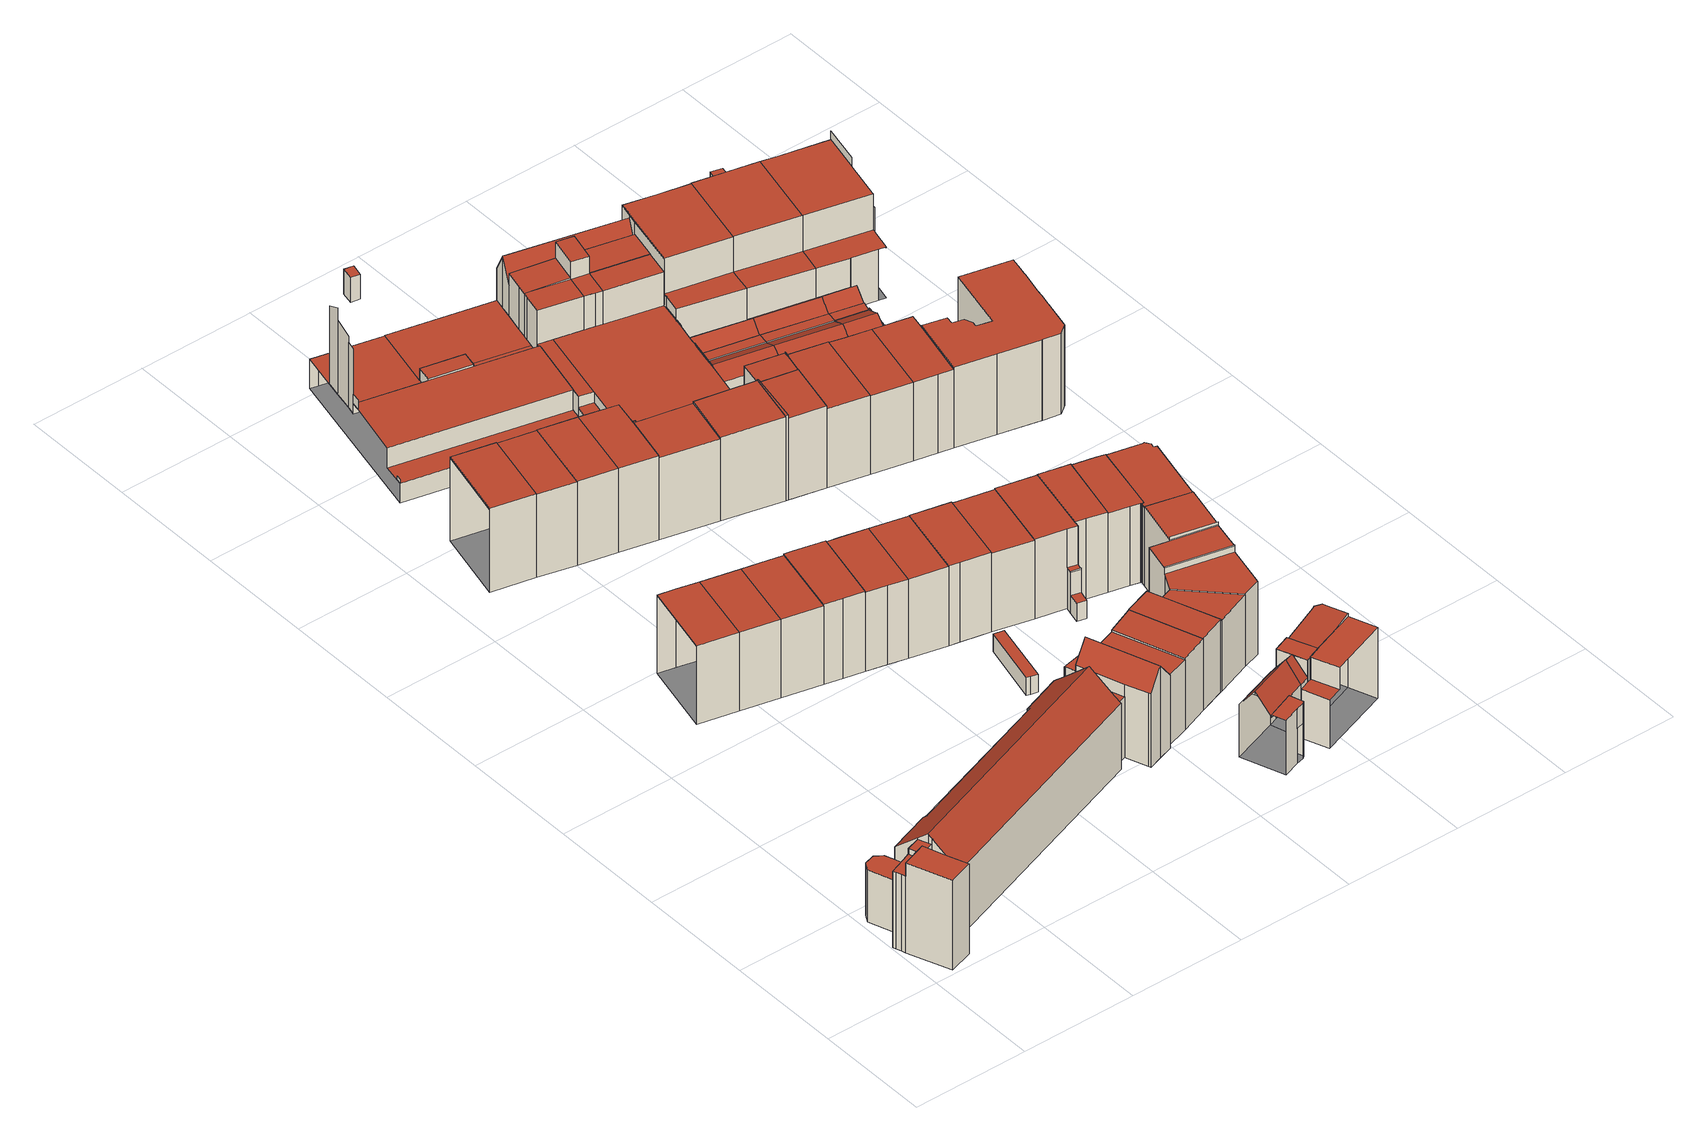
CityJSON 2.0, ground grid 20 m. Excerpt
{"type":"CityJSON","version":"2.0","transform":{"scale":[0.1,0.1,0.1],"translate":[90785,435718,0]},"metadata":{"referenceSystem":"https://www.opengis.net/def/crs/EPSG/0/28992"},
"CityObjects":{
"building1":{"type":"Building","attributes":{"TerrainHeight":-0.49,"bron_tex":"UltraCAM-X 10cm juni 2008","voll_tex":"complete","bron_geo":"Lidar 15-30 punten - nov. 2008","status":"1","isWatertight":"0"},"geometry":[{"type":"MultiSurface","lod":"2","boundaries":[[[0,1,2,3,4,5,6]],[[7,8,9,10]],[[11,12,13,14]],[[15,16,17,18,19,20,21]],[[22,23,24,25,26]],[[27,28,29,30,31,32,33,34,35,36]],[[29,37,38,39,40,30]],[[41,42,43,44,45,46]],[[47,48,49,50,51,52,53,54,55,56,57,58,59,60,61,62,63,64,65,66,67,68,69,70,71,72]],[[22,26,62,61]],[[26,25,63,62]],[[24,23,65,64]],[[0,6,52,51]],[[6,5,53,52]],[[5,4,54,53]],[[4,3,55,54]],[[1,0,51,50]],[[27,36,56,55]],[[36,35,57,56]],[[35,34,58,57]],[[34,33,59,58]],[[33,32,60,59]],[[32,31,61,60]],[[31,30,73,22]],[[29,28,14,74]],[[28,27,3,2]],[[30,40,23,73]],[[40,39,66,65]],[[39,38,67,66]],[[38,37,68,67]],[[75,29,74,13]],[[76,75,10]],[[41,46,19,18]],[[46,45,8,7]],[[45,44,70,69]],[[44,43,71,70]],[[43,42,72,71]],[[42,41,77,72]],[[76,9,37]],[[9,8,69,68]],[[11,14,2,78]],[[13,12,7,10]],[[12,11,20,19]],[[15,21,50,49]],[[21,20,78,1]],[[18,17,47,77]],[[17,16,48,47]],[[16,15,49,48]]],"semantics":{"surfaces":[{"type":"RoofSurface"},{"type":"GroundSurface"},{"type":"WallSurface"}],"values":[0,0,0,0,0,0,0,0,1,2,2,2,2,2,2,2,2,2,2,2,2,2,2,2,2,2,2,2,2,2,2,2,2,2,2,2,2,2,2,2,2,2,2,2,2,2,2,2]}}]},
"building2":{"type":"Building","attributes":{"TerrainHeight":0.82,"bron_tex":"UltraCAM-X 10cm juni 2008","voll_tex":"complete","bron_geo":"Lidar 15-30 punten - nov. 2008","status":"1","isWatertight":"0"},"geometry":[{"type":"MultiSurface","lod":"2","boundaries":[[[79,80,81,82,83]],[[84,85,86,87]],[[79,83,88,89]],[[83,82,90,84]],[[82,81,85,90]],[[80,79,87,86]]],"semantics":{"surfaces":[{"type":"RoofSurface"},{"type":"GroundSurface"},{"type":"WallSurface"}],"values":[0,1,2,2,2,2]}}]},
"building3":{"type":"Building","attributes":{"TerrainHeight":0.89,"bron_tex":"UltraCAM-X 10cm juni 2008","voll_tex":"complete","bron_geo":"Lidar 15-30 punten - nov. 2008","status":"1","isWatertight":"0"},"geometry":[{"type":"MultiSurface","lod":"2","boundaries":[[[91,92,81,80]],[[85,93,94,86]],[[81,92,93,85]],[[91,80,86,94]]],"semantics":{"surfaces":[{"type":"RoofSurface"},{"type":"GroundSurface"},{"type":"WallSurface"}],"values":[0,1,2,2]}}]},
"building4":{"type":"Building","attributes":{"TerrainHeight":0.78,"bron_tex":"UltraCAM-X 10cm juni 2008","voll_tex":"complete","bron_geo":"Lidar 15-30 punten - nov. 2008","status":"1","isWatertight":"0"},"geometry":[{"type":"MultiSurface","lod":"2","boundaries":[[[95,96,97,98]],[[99,100,101,102]],[[96,95,103,104]],[[95,98,100,99]],[[98,97,105,106]],[[97,96,102,101]]],"semantics":{"surfaces":[{"type":"RoofSurface"},{"type":"GroundSurface"},{"type":"WallSurface"}],"values":[0,1,2,2,2,2]}}]},
"building5":{"type":"Building","attributes":{"TerrainHeight":0.83,"bron_tex":"UltraCAM-X 10cm juni 2008","voll_tex":"complete","bron_geo":"Lidar 15-30 punten - nov. 2008","status":"1","isWatertight":"0"},"geometry":[{"type":"MultiSurface","lod":"2","boundaries":[[[107,92,91,108,109]],[[93,110,111,94]],[[92,107,112,93]],[[107,109,110,112]],[[108,91,94,111]]],"semantics":{"surfaces":[{"type":"RoofSurface"},{"type":"GroundSurface"},{"type":"WallSurface"}],"values":[0,1,2,2,2]}}]},
"building6":{"type":"Building","attributes":{"TerrainHeight":0.92,"bron_tex":"UltraCAM-X 10cm juni 2008","voll_tex":"complete","bron_geo":"Lidar 15-30 punten - nov. 2008","status":"1","isWatertight":"0"},"geometry":[{"type":"MultiSurface","lod":"2","boundaries":[[[106,105,113,114]],[[100,115,116,101]],[[106,114,115,100]],[[113,105,101,116]]],"semantics":{"surfaces":[{"type":"RoofSurface"},{"type":"GroundSurface"},{"type":"WallSurface"}],"values":[0,1,2,2]}}]},
"building7":{"type":"Building","attributes":{"TerrainHeight":0.6,"bron_tex":"UltraCAM-X 10cm juni 2008","voll_tex":"complete","bron_geo":"Lidar 15-30 punten - nov. 2008","status":"1","isWatertight":"0"},"geometry":[{"type":"MultiSurface","lod":"2","boundaries":[[[117,118,119,120,121,122]],[[110,123,124,111]],[[117,122,109,108]],[[122,121,125,110]],[[121,120,123,125]],[[120,119,126,127]],[[119,118,128,124]],[[118,117,111,128]]],"semantics":{"surfaces":[{"type":"RoofSurface"},{"type":"GroundSurface"},{"type":"WallSurface"}],"values":[0,1,2,2,2,2,2,2]}}]},
"building8":{"type":"Building","attributes":{"TerrainHeight":0.78,"bron_tex":"UltraCAM-X 10cm juni 2008","voll_tex":"complete","bron_geo":"Lidar 15-30 punten - nov. 2008","status":"1","isWatertight":"0"},"geometry":[{"type":"MultiSurface","lod":"2","boundaries":[[[129,130,131,132]],[[115,133,134,116]],[[130,129,114,113]],[[129,132,133,115]],[[131,130,116,134]]],"semantics":{"surfaces":[{"type":"RoofSurface"},{"type":"GroundSurface"},{"type":"WallSurface"}],"values":[0,1,2,2,2]}}]},
"building9":{"type":"Building","attributes":{"TerrainHeight":0.77,"bron_tex":"UltraCAM-X 10cm juni 2008","voll_tex":"complete","bron_geo":"Lidar 15-30 punten - nov. 2008","status":"1","isWatertight":"0"},"geometry":[{"type":"MultiSurface","lod":"2","boundaries":[[[135,127,126,136,137,138]],[[123,139,140,124]],[[127,135,141,123]],[[135,138,139,141]],[[137,136,142,140]],[[136,126,124,142]]],"semantics":{"surfaces":[{"type":"RoofSurface"},{"type":"GroundSurface"},{"type":"WallSurface"}],"values":[0,1,2,2,2,2]}}]},
"building10":{"type":"Building","attributes":{"TerrainHeight":0.47,"bron_tex":"UltraCAM-X 10cm juni 2008","voll_tex":"complete","bron_geo":"Lidar 15-30 punten - nov. 2008","status":"1","isWatertight":"0"},"geometry":[{"type":"MultiSurface","lod":"2","boundaries":[[[143,144,145,146,147,148]],[[148,147,149,150,151,152]],[[63,153,154,155,156,157,64]],[[143,148,158,63]],[[147,146,156,159]],[[146,145,157,156]],[[145,144,64,157]],[[144,143,63,64]],[[148,152,160,158]],[[152,151,153,160]],[[151,150,161,162]],[[150,149,155,154]],[[149,147,159,155]]],"semantics":{"surfaces":[{"type":"RoofSurface"},{"type":"GroundSurface"},{"type":"WallSurface"}],"values":[0,0,1,2,2,2,2,2,2,2,2,2,2]}}]},
"building11":{"type":"Building","attributes":{"TerrainHeight":0.78,"bron_tex":"UltraCAM-X 10cm juni 2008","voll_tex":"complete","bron_geo":"Lidar 15-30 punten - nov. 2008","status":"1","isWatertight":"0"},"geometry":[{"type":"MultiSurface","lod":"2","boundaries":[[[131,163,164,165,132]],[[133,166,167,134]],[[168,169,170,171]],[[132,165,166,133]],[[165,164,169,168]],[[163,131,134,167]],[[172,173,164,163]],[[173,172,174,175]]],"semantics":{"surfaces":[{"type":"RoofSurface"},{"type":"GroundSurface"},{"type":"WallSurface"}],"values":[0,1,2,2,2,2,2,2]}}]},
"building12":{"type":"Building","attributes":{"TerrainHeight":0.75,"bron_tex":"UltraCAM-X 10cm juni 2008","voll_tex":"complete","bron_geo":"Lidar 15-30 punten - nov. 2008","status":"1","isWatertight":"0"},"geometry":[{"type":"MultiSurface","lod":"2","boundaries":[[[138,137,176,177]],[[139,178,179,140]],[[138,177,178,139]],[[176,137,140,179]]],"semantics":{"surfaces":[{"type":"RoofSurface"},{"type":"GroundSurface"},{"type":"WallSurface"}],"values":[0,1,2,2]}}]},
"building13":{"type":"Building","attributes":{"TerrainHeight":0.63,"bron_tex":"UltraCAM-X 10cm juni 2008","voll_tex":"complete","bron_geo":"Lidar 15-30 punten - nov. 2008","status":"1","isWatertight":"0"},"geometry":[{"type":"MultiSurface","lod":"2","boundaries":[[[180,181,182,183]],[[184,185,186,187]],[[181,180,184,187]],[[180,183,188,189]],[[183,182,186,185]],[[182,181,187,186]]],"semantics":{"surfaces":[{"type":"RoofSurface"},{"type":"GroundSurface"},{"type":"WallSurface"}],"values":[0,1,2,2,2,2]}}]},
"building14":{"type":"Building","attributes":{"TerrainHeight":0.25,"bron_tex":"UltraCAM-X 10cm juni 2008","voll_tex":"complete","bron_geo":"Lidar 15-30 punten - nov. 2008","status":"1","isWatertight":"1"},"geometry":[{"type":"MultiSurface","lod":"2","boundaries":[[[190,191,192,193,194]],[[195,196,197,198,199]],[[190,194,199,198]],[[194,193,195,199]],[[193,192,196,195]],[[192,191,197,196]],[[191,190,198,197]]],"semantics":{"surfaces":[{"type":"RoofSurface"},{"type":"GroundSurface"},{"type":"WallSurface"}],"values":[0,1,2,2,2,2,2]}}]},
"building15":{"type":"Building","attributes":{"TerrainHeight":0.42,"bron_tex":"UltraCAM-X 10cm juni 2008","voll_tex":"complete","bron_geo":"Lidar 15-30 punten - nov. 2008","status":"1","isWatertight":"0"},"geometry":[{"type":"MultiSurface","lod":"2","boundaries":[[[200,162,161,201]],[[153,202,203,154]],[[162,200,202,153]],[[201,161,154,203]]],"semantics":{"surfaces":[{"type":"RoofSurface"},{"type":"GroundSurface"},{"type":"WallSurface"}],"values":[0,1,2,2]}}]},
"building16":{"type":"Building","attributes":{"TerrainHeight":0.36,"bron_tex":"UltraCAM-X 10cm juni 2008","voll_tex":"complete","bron_geo":"Lidar 15-30 punten - nov. 2008","status":"1","isWatertight":"0"},"geometry":[{"type":"MultiSurface","lod":"2","boundaries":[[[204,205,206]],[[207,208,209,210,211]],[[212,211,210,213,214,215]],[[216,217,212,218,219,220,221,222,223]],[[224,189,188,225,226,227,228,229,230]],[[231,232,233,234,235,236,237,238,239]],[[240,241,242,243]],[[244,245,246,247,248,185,184,249,250]],[[251,252,224,230]],[[253,254,222,221]],[[255,256,231,239]],[[226,225,248,247]],[[225,188,185,248]],[[189,224,249,184]],[[257,258,216,223]],[[259,260,223,222]],[[204,206,228,227]],[[261,262,263,264]],[[265,266,264,267]],[[210,209,268,269]],[[270,215,218]],[[215,214,244,271]],[[213,210,269,272]],[[220,219,273,250]],[[219,218,271,273]],[[239,238,217,216]],[[237,236,208,207]],[[235,234,205,274]],[[234,233,206,205]],[[233,232,229,228]],[[240,243,212,217]],[[243,242,211,212]],[[242,241,207,211]],[[241,240,238,237]],[[275,276,227,226]]],"semantics":{"surfaces":[{"type":"RoofSurface"},{"type":"GroundSurface"},{"type":"WallSurface"}],"values":[0,0,0,0,0,0,0,1,2,2,2,2,2,2,2,2,2,2,2,2,2,2,2,2,2,2,2,2,2,2,2,2,2,2,2]}}]},
"building17":{"type":"Building","attributes":{"TerrainHeight":1.2,"bron_tex":"UltraCAM-X 10cm juni 2008","voll_tex":"complete","bron_geo":"Lidar 15-30 punten - nov. 2008","status":"1","isWatertight":"0"},"geometry":[{"type":"MultiSurface","lod":"2","boundaries":[[[277,278,279]],[[175,174,280,281]],[[171,170,282,283]],[[284,285,286,287,288]],[[289,167,166,290]],[[171,283,279,278]],[[283,282,284,288]],[[282,170,291,292]],[[288,287,277,279]],[[285,284,292,293]],[[175,281,293,291]],[[280,174,167,289]]],"semantics":{"surfaces":[{"type":"RoofSurface"},{"type":"GroundSurface"},{"type":"WallSurface"}],"values":[0,0,0,0,1,2,2,2,2,2,2,2]}}]},
"building18":{"type":"Building","attributes":{"TerrainHeight":0.12,"bron_tex":"UltraCAM-X 10cm juni 2008","voll_tex":"complete","bron_geo":"Lidar 15-30 punten - nov. 2008","status":"1","isWatertight":"0"},"geometry":[{"type":"MultiSurface","lod":"2","boundaries":[[[294,295,296,297,298,299,300,301]],[[302,303,304,305]],[[306,307,203,202,308,309,310,311,312]],[[304,303,299,298]],[[302,305,203,307]],[[305,304,200,201]],[[294,301,311,310]],[[301,300,312,311]],[[300,299,306,312]],[[298,297,308,202]],[[297,296,313,308]],[[296,295,309,313]],[[295,294,310,309]]],"semantics":{"surfaces":[{"type":"RoofSurface"},{"type":"GroundSurface"},{"type":"WallSurface"}],"values":[0,0,1,2,2,2,2,2,2,2,2,2,2]}}]},
"building19":{"type":"Building","attributes":{"TerrainHeight":0.63,"bron_tex":"UltraCAM-X 10cm juni 2008","voll_tex":"complete","bron_geo":"Lidar 15-30 punten - nov. 2008","status":"1","isWatertight":"0"},"geometry":[{"type":"MultiSurface","lod":"2","boundaries":[[[314,315,316,317,318]],[[178,319,320,179]],[[318,317,177,176]],[[317,316,319,178]],[[316,315,321,322]],[[315,314,323,320]],[[314,318,179,323]]],"semantics":{"surfaces":[{"type":"RoofSurface"},{"type":"GroundSurface"},{"type":"WallSurface"}],"values":[0,1,2,2,2,2,2]}}]},
"building20":{"type":"Building","attributes":{"TerrainHeight":1.07,"bron_tex":"UltraCAM-X 10cm juni 2008","voll_tex":"complete","bron_geo":"Lidar 15-30 punten - nov. 2008","status":"1","isWatertight":"0"},"geometry":[{"type":"MultiSurface","lod":"2","boundaries":[[[324,325,326,327,328,329]],[[330,331,332,333,334,335]],[[336,330,335,337]],[[338,339,340,341,342,343,344,345]],[[324,329,333,332]],[[329,328,341,340]],[[328,327,342,341]],[[327,326,346,347]],[[326,325,344,343]],[[335,334,348,349]],[[334,333,340,339]],[[350,330,351]],[[336,337,338,345]],[[337,335,349,352]],[[330,353,351]]],"semantics":{"surfaces":[{"type":"RoofSurface"},{"type":"GroundSurface"},{"type":"WallSurface"}],"values":[0,0,0,1,2,2,2,2,2,2,2,2,2,2,2]}}]},
"building21":{"type":"Building","attributes":{"TerrainHeight":0.01,"bron_tex":"UltraCAM-X 10cm juni 2008","voll_tex":"complete","bron_geo":"Lidar 15-30 punten - nov. 2008","status":"1","isWatertight":"0"},"geometry":[{"type":"MultiSurface","lod":"2","boundaries":[[[354,355,356,357,358,359]],[[360,361,307,306,362]],[[358,357,362,306]],[[357,356,360,362]],[[356,355,363,364]],[[355,354,365,361]],[[354,359,307,365]],[[359,358,303,302]]],"semantics":{"surfaces":[{"type":"RoofSurface"},{"type":"GroundSurface"},{"type":"WallSurface"}],"values":[0,1,2,2,2,2,2,2]}}]},
"building22":{"type":"Building","attributes":{"TerrainHeight":0.86,"bron_tex":"UltraCAM-X 10cm juni 2008","voll_tex":"complete","bron_geo":"Lidar 15-30 punten - nov. 2008","status":"1","isWatertight":"0"},"geometry":[{"type":"MultiSurface","lod":"2","boundaries":[[[366,322,321,367,368]],[[319,369,370,320]],[[322,366,371,319]],[[366,368,369,371]],[[367,321,320,370]]],"semantics":{"surfaces":[{"type":"RoofSurface"},{"type":"GroundSurface"},{"type":"WallSurface"}],"values":[0,1,2,2,2]}}]},
"building23":{"type":"Building","attributes":{"TerrainHeight":0.9,"bron_tex":"UltraCAM-X 10cm juni 2008","voll_tex":"complete","bron_geo":"Lidar 15-30 punten - nov. 2008","status":"1","isWatertight":"0"},"geometry":[{"type":"MultiSurface","lod":"2","boundaries":[[[372,373,374,375]],[[376,377,378,379]],[[380,381,289,290]],[[379,378,286,285]],[[376,379,293,382]],[[373,372,281,280]],[[372,375,382,293]],[[374,373,289,381]]],"semantics":{"surfaces":[{"type":"RoofSurface"},{"type":"GroundSurface"},{"type":"WallSurface"}],"values":[0,0,1,2,2,2,2,2]}}]},
"building24":{"type":"Building","attributes":{"TerrainHeight":1.24,"bron_tex":"UltraCAM-X 10cm juni 2008","voll_tex":"complete","bron_geo":"Lidar 15-30 punten - nov. 2008","status":"1","isWatertight":"0"},"geometry":[{"type":"MultiSurface","lod":"2","boundaries":[[[383,384,385,386,387,388]],[[349,348,389,390]],[[352,349,390,391]],[[392,393,339,338]],[[383,388,392,394]],[[388,387,395,396]],[[387,386,397,393]],[[386,385,398,397]],[[385,384,399,398]],[[400,383,391]],[[384,401,389]],[[390,401,402]],[[389,348,339,399]],[[352,391,394,338]],[[400,390,402]]],"semantics":{"surfaces":[{"type":"RoofSurface"},{"type":"GroundSurface"},{"type":"WallSurface"}],"values":[0,0,0,1,2,2,2,2,2,2,2,2,2,2,2]}}]},
"building25":{"type":"Building","attributes":{"TerrainHeight":0.01,"bron_tex":"UltraCAM-X 10cm juni 2008","voll_tex":"complete","bron_geo":"Lidar 15-30 punten - nov. 2008","status":"1","isWatertight":"1"},"geometry":[{"type":"MultiSurface","lod":"2","boundaries":[[[403,404,405]],[[362,406,407]],[[403,405,407,406]],[[405,404,362,407]],[[404,403,406,362]]],"semantics":{"surfaces":[{"type":"RoofSurface"},{"type":"GroundSurface"},{"type":"WallSurface"}],"values":[0,1,2,2,2]}}]},
"building26":{"type":"Building","attributes":{"TerrainHeight":0.48,"bron_tex":"UltraCAM-X 10cm juni 2008","voll_tex":"complete","bron_geo":"Lidar 15-30 punten - nov. 2008","status":"1","isWatertight":"0"},"geometry":[{"type":"MultiSurface","lod":"2","boundaries":[[[408,409,410,411]],[[412,413,414,415]],[[408,411,412,415]],[[410,409,414,413]],[[409,408,415,414]],[[416,417,418,419]],[[417,416,411,410]]],"semantics":{"surfaces":[{"type":"RoofSurface"},{"type":"GroundSurface"},{"type":"WallSurface"}],"values":[0,1,2,2,2,2,2]}}]},
"building27":{"type":"Building","attributes":{"TerrainHeight":0.16,"bron_tex":"UltraCAM-X 10cm juni 2008","voll_tex":"complete","bron_geo":"Lidar 15-30 punten - nov. 2008","status":"1","isWatertight":"0"},"geometry":[{"type":"MultiSurface","lod":"2","boundaries":[[[364,363,420,421]],[[422,423,361,360]],[[364,421,422,360]],[[420,363,361,423]]],"semantics":{"surfaces":[{"type":"RoofSurface"},{"type":"GroundSurface"},{"type":"WallSurface"}],"values":[0,1,2,2]}}]},
"building28":{"type":"Building","attributes":{"TerrainHeight":0.66,"bron_tex":"UltraCAM-X 10cm juni 2008","voll_tex":"complete","bron_geo":"Lidar 15-30 punten - nov. 2008","status":"1","isWatertight":"0"},"geometry":[{"type":"MultiSurface","lod":"2","boundaries":[[[424,425,419,418,426]],[[427,428,429,413,412]],[[419,425,427,412]],[[424,426,429,428]],[[426,418,413,429]]],"semantics":{"surfaces":[{"type":"RoofSurface"},{"type":"GroundSurface"},{"type":"WallSurface"}],"values":[0,1,2,2,2]}}]},
"building29":{"type":"Building","attributes":{"TerrainHeight":0.35,"bron_tex":"UltraCAM-X 10cm juni 2008","voll_tex":"complete","bron_geo":"Lidar 15-30 punten - nov. 2008","status":"1","isWatertight":"1"},"geometry":[{"type":"MultiSurface","lod":"2","boundaries":[[[430,431,432,433]],[[434,435,436,437]],[[431,430,434,437]],[[430,433,435,434]],[[433,432,436,435]],[[432,431,437,436]]],"semantics":{"surfaces":[{"type":"RoofSurface"},{"type":"GroundSurface"},{"type":"WallSurface"}],"values":[0,1,2,2,2,2]}}]},
"building30":{"type":"Building","attributes":{"TerrainHeight":0.98,"bron_tex":"UltraCAM-X 10cm juni 2008","voll_tex":"complete","bron_geo":"Lidar 15-30 punten - nov. 2008","status":"1","isWatertight":"0"},"geometry":[{"type":"MultiSurface","lod":"2","boundaries":[[[438,439,440,441,442,443]],[[444,445,446,447,448]],[[449,450,451,339,393]],[[445,444,393,397]],[[444,452,395]],[[448,447,450,449]],[[446,445,441,440]],[[438,443,399,339]],[[443,442,398,399]],[[442,441,397,398]],[[439,438,339,451]]],"semantics":{"surfaces":[{"type":"RoofSurface"},{"type":"GroundSurface"},{"type":"WallSurface"}],"values":[0,0,1,2,2,2,2,2,2,2,2]}}]},
"building31":{"type":"Building","attributes":{"TerrainHeight":0.71,"bron_tex":"UltraCAM-X 10cm juni 2008","voll_tex":"complete","bron_geo":"Lidar 15-30 punten - nov. 2008","status":"1","isWatertight":"0"},"geometry":[{"type":"MultiSurface","lod":"2","boundaries":[[[453,454,455,456,457,458,459]],[[369,460,461,462,428,427,370]],[[454,453,368,367]],[[453,459,460,369]],[[457,456,428,462]],[[456,455,425,424]],[[455,454,370,427]]],"semantics":{"surfaces":[{"type":"RoofSurface"},{"type":"GroundSurface"},{"type":"WallSurface"}],"values":[0,1,2,2,2,2,2]}}]},
"building32":{"type":"Building","attributes":{"TerrainHeight":1.47,"bron_tex":"UltraCAM-X 10cm juni 2008","voll_tex":"complete","bron_geo":"Lidar 15-30 punten - nov. 2008","status":"1","isWatertight":"0"},"geometry":[{"type":"MultiSurface","lod":"2","boundaries":[[[396,395,463,464,465,466,467]],[[468,449,393,392,469,470,471]],[[396,467,469,392]],[[467,466,470,469]],[[466,465,471,470]],[[465,464,468,471]],[[464,463,449,468]],[[463,452,448]]],"semantics":{"surfaces":[{"type":"RoofSurface"},{"type":"GroundSurface"},{"type":"WallSurface"}],"values":[0,1,2,2,2,2,2,2]}}]},
"building33":{"type":"Building","attributes":{"TerrainHeight":-0.05,"bron_tex":"UltraCAM-X 10cm juni 2008","voll_tex":"complete","bron_geo":"Lidar 15-30 punten - nov. 2008","status":"1","isWatertight":"0"},"geometry":[{"type":"MultiSurface","lod":"2","boundaries":[[[472,473,474,475,476]],[[477,478,423,422,479]],[[472,476,479,422]],[[475,474,478,477]],[[474,473,423,478]],[[473,472,421,420]],[[480,481,482,483]],[[481,480,476,475]]],"semantics":{"surfaces":[{"type":"RoofSurface"},{"type":"GroundSurface"},{"type":"WallSurface"}],"values":[0,1,2,2,2,2,2,2]}}]},
"building34":{"type":"Building","attributes":{"TerrainHeight":0.68,"bron_tex":"UltraCAM-X 10cm juni 2008","voll_tex":"complete","bron_geo":"Lidar 15-30 punten - nov. 2008","status":"1","isWatertight":"0"},"geometry":[{"type":"MultiSurface","lod":"2","boundaries":[[[484,485,486,487]],[[488,489,490,491]],[[492,493,494,495,496]],[[497,498,499]],[[380,500,501,381]],[[498,497,377,376]],[[499,498,382,502]],[[485,484,375,374]],[[484,487,502,382]],[[487,486,488,491]],[[486,485,381,503]],[[491,490,493,492]],[[490,489,504,505]],[[489,488,503,501]],[[492,496,497,499]],[[496,495,500,380]],[[494,493,505,506]]],"semantics":{"surfaces":[{"type":"RoofSurface"},{"type":"GroundSurface"},{"type":"WallSurface"}],"values":[0,0,0,0,1,2,2,2,2,2,2,2,2,2,2,2,2]}}]},
"building35":{"type":"Building","attributes":{"TerrainHeight":0.31,"bron_tex":"UltraCAM-X 10cm juni 2008","voll_tex":"complete","bron_geo":"Lidar 15-30 punten - nov. 2008","status":"1","isWatertight":"0"},"geometry":[{"type":"MultiSurface","lod":"2","boundaries":[[[507,508,509,276,275]],[[510,511,512,513,514,515,516,517,518,519,520,521]],[[205,204,521,520,522,523,274]],[[524,525,526]],[[214,213,527]],[[528,529,530,531]],[[532,266,533,534,535]],[[536,537,538,266,265]],[[537,539,540,538]],[[539,541,542,540]],[[543,544,545,546]],[[547,548,549,550,551,552,553]],[[553,552,554,555]],[[556,557,556,558]],[[559,560,561]],[[562,563,380,290,166,247,246,245,244,564]],[[528,531,534,533]],[[531,530,549,548]],[[530,529,543,546]],[[529,528,538,540]],[[557,556,518,517]],[[556,558,519,518]],[[561,560,565,566]],[[567,559,554,552]],[[560,567,552,550]],[[510,521,509,508]],[[520,568,569,570]],[[516,515,571,572]],[[515,514,573,574]],[[513,512,380,563]],[[512,511,378,377]],[[511,510,287,286]],[[523,522,526,525]],[[522,520,570,575]],[[521,204,276,509]],[[266,532,262,261]],[[532,535,576,263]],[[535,534,548,547]],[[533,577,538]],[[536,265,267,575]],[[537,536,575,578]],[[579,537,578,569]],[[539,579,568,580]],[[542,541,566,581]],[[541,539,580,519]],[[546,545,550,549]],[[545,544,581,565]],[[544,543,540,542]],[[525,524,209,208]],[[524,526,575,268]],[[527,213,272,576]],[[236,235,274,523]],[[582,583,584,571]],[[507,275,247,166]],[[508,507,278,277]],[[547,553,585,527]],[[553,555,214,585]],[[555,554,564,244]]],"semantics":{"surfaces":[{"type":"RoofSurface"},{"type":"GroundSurface"},{"type":"WallSurface"}],"values":[0,0,0,0,0,0,0,0,0,0,0,0,0,0,0,1,2,2,2,2,2,2,2,2,2,2,2,2,2,2,2,2,2,2,2,2,2,2,2,2,2,2,2,2,2,2,2,2,2,2,2,2,2,2,2,2,2,2]}}]},
"building36":{"type":"Building","attributes":{"TerrainHeight":0.16,"bron_tex":"UltraCAM-X 10cm juni 2008","voll_tex":"complete","bron_geo":"Lidar 15-30 punten - nov. 2008","status":"1","isWatertight":"0"},"geometry":[{"type":"MultiSurface","lod":"2","boundaries":[[[483,482,586,587,588,589]],[[590,591,477,479,592]],[[593,594,595,596]],[[594,593,588,587]],[[483,589,592,479]],[[589,588,590,592]],[[587,586,597,591]],[[586,482,477,597]]],"semantics":{"surfaces":[{"type":"RoofSurface"},{"type":"GroundSurface"},{"type":"WallSurface"}],"values":[0,1,2,2,2,2,2,2]}}]},
"building37":{"type":"Building","attributes":{"TerrainHeight":0.57,"bron_tex":"UltraCAM-X 10cm juni 2008","voll_tex":"complete","bron_geo":"Lidar 15-30 punten - nov. 2008","status":"1","isWatertight":"0"},"geometry":[{"type":"MultiSurface","lod":"2","boundaries":[[[598,599,600,601,602,603,604]],[[460,605,606,607,462,461]],[[598,604,459,458]],[[604,603,608,460]],[[603,602,605,608]],[[602,601,609,610]],[[601,600,607,606]],[[600,599,462,607]],[[599,598,458,457]]],"semantics":{"surfaces":[{"type":"RoofSurface"},{"type":"GroundSurface"},{"type":"WallSurface"}],"values":[0,1,2,2,2,2,2,2,2]}}]},
"building38":{"type":"Building","attributes":{"TerrainHeight":0.52,"bron_tex":"UltraCAM-X 10cm juni 2008","voll_tex":"complete","bron_geo":"Lidar 15-30 punten - nov. 2008","status":"1","isWatertight":"0"},"geometry":[{"type":"MultiSurface","lod":"2","boundaries":[[[611,612,613,614,615,616]],[[500,617,618,501]],[[612,619,506,504]],[[616,615,620,500]],[[615,614,617,620]],[[614,613,621,622]],[[613,612,501,618]],[[623,624,495,625]],[[626,623,625,494]],[[624,626,619,616]]],"semantics":{"surfaces":[{"type":"RoofSurface"},{"type":"GroundSurface"},{"type":"WallSurface"}],"values":[0,1,2,2,2,2,2,2,2,2]}}]},
"building39":{"type":"Building","attributes":{"TerrainHeight":0.66,"bron_tex":"UltraCAM-X 10cm juni 2008","voll_tex":"complete","bron_geo":"Lidar 15-30 punten - nov. 2008","status":"1","isWatertight":"0"},"geometry":[{"type":"MultiSurface","lod":"2","boundaries":[[[627,596,595,628]],[[629,630,591,590]],[[596,627,629,590]],[[627,628,631,632]],[[628,595,591,630]]],"semantics":{"surfaces":[{"type":"RoofSurface"},{"type":"GroundSurface"},{"type":"WallSurface"}],"values":[0,1,2,2,2]}}]},
"building40":{"type":"Building","attributes":{"TerrainHeight":0.76,"bron_tex":"UltraCAM-X 10cm juni 2008","voll_tex":"complete","bron_geo":"Lidar 15-30 punten - nov. 2008","status":"1","isWatertight":"0"},"geometry":[{"type":"MultiSurface","lod":"2","boundaries":[[[633,610,609,634,635,636,637,638,639]],[[605,640,641,642,643,644,606]],[[610,633,645,605]],[[633,639,640,645]],[[639,638,646,647]],[[638,637,648,646]],[[637,636,643,642]],[[636,635,649,643]],[[635,634,644,649]],[[634,609,606,644]]],"semantics":{"surfaces":[{"type":"RoofSurface"},{"type":"GroundSurface"},{"type":"WallSurface"}],"values":[0,1,2,2,2,2,2,2,2,2]}}]},
"building41":{"type":"Building","attributes":{"TerrainHeight":0.61,"bron_tex":"UltraCAM-X 10cm juni 2008","voll_tex":"complete","bron_geo":"Lidar 15-30 punten - nov. 2008","status":"1","isWatertight":"0"},"geometry":[{"type":"MultiSurface","lod":"2","boundaries":[[[650,622,621,651,652]],[[617,653,654,618]],[[622,650,655,617]],[[650,652,653,655]],[[651,621,618,654]]],"semantics":{"surfaces":[{"type":"RoofSurface"},{"type":"GroundSurface"},{"type":"WallSurface"}],"values":[0,1,2,2,2]}}]},
"building42":{"type":"Building","attributes":{"TerrainHeight":0.9,"bron_tex":"UltraCAM-X 10cm juni 2008","voll_tex":"complete","bron_geo":"Lidar 15-30 punten - nov. 2008","status":"1","isWatertight":"0"},"geometry":[{"type":"MultiSurface","lod":"2","boundaries":[[[647,646,648,632,631,656,657,658,659,660]],[[640,661,662,663,664,665,630,629,642,641]],[[632,648,642,629]],[[647,660,661,640]],[[660,659,662,661]],[[659,658,663,662]],[[658,657,664,663]],[[657,656,665,664]],[[656,631,630,665]]],"semantics":{"surfaces":[{"type":"RoofSurface"},{"type":"GroundSurface"},{"type":"WallSurface"}],"values":[0,1,2,2,2,2,2,2,2]}}]},
"building43":{"type":"Building","attributes":{"TerrainHeight":0.16,"bron_tex":"UltraCAM-X 10cm juni 2008","voll_tex":"complete","bron_geo":"Lidar 15-30 punten - nov. 2008","status":"1","isWatertight":"0"},"geometry":[{"type":"MultiSurface","lod":"2","boundaries":[[[666,667,668]],[[669,670,671]],[[672,673,674,675]],[[676,677,678,679,673,672]],[[680,681,682,683,684]],[[684,683,685,686]],[[687,688,689,690,691]],[[692,693,694,695,696,697,698]],[[699,700,701,702,703]],[[564,704,705,706,707,708,709,563,562]],[[695,694,666,668]],[[694,693,556,557]],[[693,692,558,556]],[[696,695,686,685]],[[703,710,711,561]],[[712,702,559,567]],[[710,712,567,711]],[[702,701,704,564]],[[701,700,705,704]],[[699,703,692,698]],[[667,666,517,516]],[[668,667,572,713]],[[670,669,514,513]],[[669,671,687,691]],[[671,714,672,675]],[[714,670,676,672]],[[679,678,715,708]],[[678,677,709,715]],[[677,676,563,709]],[[681,680,583,582]],[[680,684,716,584]],[[684,686,713,716]],[[691,690,574,573]],[[690,689,682,681]],[[688,687,675,674]]],"semantics":{"surfaces":[{"type":"RoofSurface"},{"type":"GroundSurface"},{"type":"WallSurface"}],"values":[0,0,0,0,0,0,0,0,0,1,2,2,2,2,2,2,2,2,2,2,2,2,2,2,2,2,2,2,2,2,2,2,2,2,2]}}]},
"building44":{"type":"Building","attributes":{"TerrainHeight":0.65,"bron_tex":"UltraCAM-X 10cm juni 2008","voll_tex":"complete","bron_geo":"Lidar 15-30 punten - nov. 2008","status":"1","isWatertight":"0"},"geometry":[{"type":"MultiSurface","lod":"2","boundaries":[[[652,651,717,718,719,720]],[[653,721,722,723,654]],[[652,720,721,653]],[[720,719,722,721]],[[718,717,724,723]],[[717,651,654,724]]],"semantics":{"surfaces":[{"type":"RoofSurface"},{"type":"GroundSurface"},{"type":"WallSurface"}],"values":[0,1,2,2,2,2]}}]},
"building45":{"type":"Building","attributes":{"TerrainHeight":0.13,"bron_tex":"UltraCAM-X 10cm juni 2008","voll_tex":"complete","bron_geo":"Lidar 15-30 punten - nov. 2008","status":"1","isWatertight":"0"},"geometry":[{"type":"MultiSurface","lod":"2","boundaries":[[[674,673,725,726]],[[673,679,727,728,725]],[[683,682,729,730]],[[731,683,730,732]],[[689,688,733,734]],[[698,697,696,735,736,737]],[[738,739,740,741,742,743]],[[705,744,745,746,747,748,749,708,707,706]],[[735,696,731,732]],[[743,742,700,699]],[[742,741,744,705]],[[741,740,745,744]],[[738,743,698,737]],[[728,727,749,748]],[[727,679,708,749]],[[731,685,683]],[[689,734,729,682]],[[733,688,674,726]]],"semantics":{"surfaces":[{"type":"RoofSurface"},{"type":"GroundSurface"},{"type":"WallSurface"}],"values":[0,0,0,0,0,0,0,1,2,2,2,2,2,2,2,2,2,2]}}]},
"building46":{"type":"Building","attributes":{"TerrainHeight":0.22,"bron_tex":"UltraCAM-X 10cm juni 2008","voll_tex":"complete","bron_geo":"Lidar 15-30 punten - nov. 2008","status":"1","isWatertight":"0"},"geometry":[{"type":"MultiSurface","lod":"2","boundaries":[[[750,751,752,753,754,755,756,757,758,759,760,761,762,763,764,765,766,767,768,769,770,771]],[[772,773,774,775,776,723,722,777,778,779,780,781,782,783,784,785,786,787,788]],[[751,750,719,718]],[[750,771,777,722]],[[771,770,778,777]],[[770,769,779,778]],[[769,768,780,779]],[[768,767,781,780]],[[767,766,782,781]],[[766,765,783,782]],[[765,764,789,790]],[[764,763,785,784]],[[763,762,791,785]],[[762,761,792,791]],[[761,760,787,792]],[[760,759,788,787]],[[759,758,793,788]],[[758,757,772,793]],[[757,756,773,772]],[[756,755,774,773]],[[755,754,775,774]],[[754,753,794,775]],[[753,752,776,794]],[[752,751,723,776]]],"semantics":{"surfaces":[{"type":"RoofSurface"},{"type":"GroundSurface"},{"type":"WallSurface"}],"values":[0,1,2,2,2,2,2,2,2,2,2,2,2,2,2,2,2,2,2,2,2,2,2,2]}}]},
"building47":{"type":"Building","attributes":{"TerrainHeight":0.48,"bron_tex":"UltraCAM-X 10cm juni 2008","voll_tex":"complete","bron_geo":"Lidar 15-30 punten - nov. 2008","status":"1","isWatertight":"0"},"geometry":[{"type":"MultiSurface","lod":"2","boundaries":[[[795,796,797,798]],[[799,800,801,802]],[[795,798,800,799]],[[798,797,803,804]],[[797,796,802,801]],[[796,795,799,802]]],"semantics":{"surfaces":[{"type":"RoofSurface"},{"type":"GroundSurface"},{"type":"WallSurface"}],"values":[0,1,2,2,2,2]}}]},
"building48":{"type":"Building","attributes":{"TerrainHeight":0.5,"bron_tex":"UltraCAM-X 10cm juni 2008","voll_tex":"complete","bron_geo":"Lidar 15-30 punten - nov. 2008","status":"1","isWatertight":"0"},"geometry":[{"type":"MultiSurface","lod":"2","boundaries":[[[804,803,805,806,807,808]],[[809,810,801,800]],[[806,805,811,810]],[[805,803,801,811]],[[812,813,804,808]],[[814,815,808,807]]],"semantics":{"surfaces":[{"type":"RoofSurface"},{"type":"GroundSurface"},{"type":"WallSurface"}],"values":[0,1,2,2,2,2]}}]},
"building49":{"type":"Building","attributes":{"TerrainHeight":0.57,"bron_tex":"UltraCAM-X 10cm juni 2008","voll_tex":"complete","bron_geo":"Lidar 15-30 punten - nov. 2008","status":"1","isWatertight":"0"},"geometry":[{"type":"MultiSurface","lod":"2","boundaries":[[[807,806,816,817]],[[818,819,810,809]],[[817,816,819,818]],[[816,806,810,819]]],"semantics":{"surfaces":[{"type":"RoofSurface"},{"type":"GroundSurface"},{"type":"WallSurface"}],"values":[0,1,2,2]}}]},
"building50":{"type":"Building","attributes":{"TerrainHeight":0.12,"bron_tex":"UltraCAM-X 10cm juni 2008","voll_tex":"complete","bron_geo":"Lidar 15-30 punten - nov. 2008","status":"1","isWatertight":"0"},"geometry":[{"type":"MultiSurface","lod":"2","boundaries":[[[820,725,821,822,823]],[[725,824,825,821]],[[826,729,827,828]],[[732,826,829,830]],[[734,733,831,832,833]],[[834,835,836,837,836,835,838]],[[737,736,735,839,840,841,842,843,844,845]],[[846,847,848,740,739,738,849,850,851,852,853]],[[854,855,856,857,858,859,860,818,809,800,799,748,747,746,745,861,862,863,864]],[[834,838,845,844]],[[836,835,865,866]],[[835,834,867,865]],[[868,869,846,853]],[[869,868,870,871]],[[844,843,872,873]],[[843,842,874,872]],[[841,840,859,858]],[[840,839,860,859]],[[839,735,732,830]],[[740,848,875,745]],[[848,847,861,875]],[[847,846,862,861]],[[853,852,876,877]],[[852,851,836,837]],[[851,850,835,836]],[[850,849,838,835]],[[849,738,737,845]],[[820,726,725]],[[823,822,813,812]],[[822,821,878,800]],[[824,725,728]],[[821,825,799,878]],[[825,824,748,799]],[[826,730,729]],[[828,829,826]],[[828,827,818,879]],[[826,732,730]],[[830,829,879,860]],[[734,833,827,729]],[[833,832,807,817]],[[832,831,815,814]],[[831,733,820,823]]],"semantics":{"surfaces":[{"type":"RoofSurface"},{"type":"GroundSurface"},{"type":"WallSurface"}],"values":[0,0,0,0,0,0,0,0,1,2,2,2,2,2,2,2,2,2,2,2,2,2,2,2,2,2,2,2,2,2,2,2,2,2,2,2,2,2,2,2,2,2]}}]},
"building51":{"type":"Building","attributes":{"TerrainHeight":0.39,"bron_tex":"UltraCAM-X 10cm juni 2008","voll_tex":"complete","bron_geo":"Lidar 15-30 punten - nov. 2008","status":"1","isWatertight":"0"},"geometry":[{"type":"MultiSurface","lod":"2","boundaries":[[[880,881,882,883,884,885,886]],[[887,888,889,890]],[[880,886,890,889]],[[886,885,891,890]],[[885,884,887,891]],[[884,883,892,887]],[[883,882,888,892]],[[882,881,893,888]],[[881,880,889,893]]],"semantics":{"surfaces":[{"type":"RoofSurface"},{"type":"GroundSurface"},{"type":"WallSurface"}],"values":[0,1,2,2,2,2,2,2,2]}}]}
},
"vertices":[
[12,170,96],[32,113,96],[69,126,96],[57,164,96],[51,180,96],[38,189,96],[20,184,96],[53,96,131],[65,60,131],[89,68,131],[77,104,131],[45,118,151],[53,96,151],[77,104,151],[69,126,151],[3,102,141],[5,97,141],[8,88,141],[10,81,141],[53,96,141],[45,118,141],[32,113,141],[479,298,112],[508,218,112],[533,226,112],[506,304,112],[504,307,112],[57,164,119],[69,126,153],[75,110,168],[494,258,168],[479,298,131],[474,313,118],[402,286,119],[403,281,123],[133,184,125],[131,190,119],[89,68,130],[92,59,122],[512,208,122],[508,218,131],[10,81,166],[37,8,166],[79,22,166],[68,51,166],[65,60,166],[53,96,166],[8,88,0],[5,97,0],[3,102,0],[32,113,0],[12,170,0],[20,184,0],[38,189,0],[51,180,0],[57,164,0],[131,190,0],[133,184,0],[403,281,0],[402,286,0],[474,313,0],[479,298,0],[504,307,0],[506,304,0],[533,226,0],[508,218,0],[512,208,0],[92,59,0],[89,68,0],[65,60,0],[68,51,0],[79,22,0],[37,8,0],[494,258,112],[75,110,151],[77,104,163],[89,70,131],[10,81,0],[45,118,96],
[106,672,145],[172,657,145],[200,782,145],[164,791,145],[135,797,145],[135,797,0],[200,782,0],[172,657,0],[106,672,0],[135,797,144],[106,672,144],[164,791,0],
[237,642,145],[265,767,145],[265,767,0],[237,642,0],
[95,1218,155],[65,1091,155],[138,1075,155],[167,1201,155],[95,1218,0],[167,1201,0],[138,1075,0],[65,1091,0],[95,1218,153],[65,1091,153],[138,1075,154],[167,1201,154],
[307,758,145],[304,627,145],[332,752,145],[332,752,0],[304,627,0],[307,758,0],
[201,1060,154],[230,1187,154],[230,1187,0],[201,1060,0],
[304,627,148],[334,620,148],[368,612,148],[397,737,148],[346,749,148],[332,752,148],[397,737,0],[368,612,0],[346,749,0],[368,612,146],[397,737,146],[334,620,0],
[230,1187,155],[201,1060,155],[265,1045,155],[294,1172,155],[294,1172,0],[265,1045,0],
[420,732,146],[403,604,146],[435,596,146],[464,722,146],[464,722,0],[435,596,0],[420,732,0],[403,604,0],
[506,304,136],[533,226,135],[547,188,136],[548,184,136],[572,193,170],[530,312,170],[597,201,135],[595,205,136],[555,321,135],[552,320,140],[555,321,0],[595,205,0],[597,201,0],[548,184,0],[547,188,0],[530,312,0],[572,193,0],[552,320,0],[595,205,129],[555,321,129],
[328,1030,155],[348,1115,155],[357,1157,155],[357,1157,0],[328,1030,0],[357,1157,120],[348,1115,120],[348,1115,116],[357,1157,116],[328,1030,156],[348,1115,156],[328,1030,152],[348,1115,152],
[498,582,146],[527,707,146],[527,707,0],[498,582,0],
[286,1286,44],[278,1252,44],[309,1244,44],[316,1279,44],[286,1286,0],[316,1279,0],[309,1244,0],[278,1252,0],[316,1279,36],[286,1286,36],
[513,424,33],[519,422,33],[531,419,33],[556,527,33],[539,531,33],[556,527,0],[531,419,0],[519,422,0],[513,424,0],[539,531,0],
[599,336,129],[640,220,129],[599,336,0],[640,220,0],
[388,1287,72],[392,1303,72],[391,1302,72],[314,1433,55],[417,1409,55],[421,1427,55],[423,1435,55],[320,1459,55],[249,1475,55],[432,1475,55],[449,1546,55],[275,1586,55],[127,1476,55],[243,1449,55],[275,1586,54],[171,1610,54],[158,1613,54],[144,1551,54],[138,1525,55],[131,1492,55],[94,1330,36],[317,1279,36],[382,1264,36],[388,1287,36],[391,1302,36],[102,1369,36],[96,1339,36],[124,1462,74],[102,1369,73],[391,1302,73],[392,1303,73],[416,1405,74],[417,1409,74],[314,1433,74],[243,1449,74],[127,1476,74],[243,1449,77],[314,1433,77],[320,1459,77],[249,1475,77],[449,1546,0],[416,1405,0],[392,1303,0],[382,1264,0],[317,1279,0],[94,1330,0],[158,1613,0],[96,1339,43],[94,1330,43],[144,1551,199],[138,1525,214],[127,1476,91],[124,1462,91],[131,1492,175],[127,1476,175],[138,1525,192],[131,1492,186],[428,1458,133],[432,1474,133],[432,1474,0],[428,1458,0],[426,1450,134],[428,1458,134],[426,1450,0],[421,1427,0],[423,1435,0],[255,1501,55],[275,1586,0],[432,1475,0],[171,1610,0],[416,1405,72],[382,1264,52],[388,1287,52],
[383,1152,43],[357,1157,43],[383,1151,43],[423,1008,152],[444,1095,152],[373,1109,116],[383,1151,116],[373,1109,63],[444,1095,63],[454,1138,63],[383,1152,63],[383,1151,63],[423,1008,0],[454,1138,0],[348,1115,0],[373,1109,0],[444,1095,0],
[572,411,31],[573,409,31],[583,380,31],[599,338,31],[599,336,31],[647,356,31],[627,411,31],[603,417,31],[688,238,132],[647,356,132],[599,336,132],[640,220,132],[647,356,0],[688,238,0],[599,338,0],[573,409,0],[572,411,0],[603,417,0],[627,411,0],[583,380,0],
[516,578,147],[565,567,147],[593,692,147],[527,707,147],[498,582,147],[593,692,0],[565,567,0],[565,567,145],[593,692,145],[516,578,0],
[679,72,101],[687,49,101],[716,59,101],[730,63,101],[734,66,101],[726,90,101],[670,98,132],[678,75,101],[679,72,96],[726,90,97],[757,101,98],[749,126,132],[661,123,97],[741,151,97],[741,151,0],[757,101,0],[726,90,0],[734,66,0],[730,63,0],[716,59,0],[687,49,0],[661,123,0],[716,59,65],[730,63,65],[757,101,97],[749,126,130],[671,94,126],[670,98,126],[741,151,96],[668,102,126],
[733,254,133],[735,254,133],[702,348,133],[693,372,133],[647,356,133],[688,238,133],[702,348,0],[735,254,0],[693,372,0],[735,254,132],[702,348,132],[733,254,0],
[602,690,145],[632,551,145],[661,677,145],[661,677,0],[632,551,0],[602,690,0],
[444,1095,155],[423,1008,155],[525,984,155],[546,1074,155],[546,1074,66],[556,1116,66],[454,1138,66],[444,1095,66],[556,1116,0],[525,984,0],[546,1074,0],
[757,157,129],[775,108,129],[777,109,129],[782,110,129],[805,119,129],[785,167,129],[775,108,97],[766,132,130],[757,157,96],[785,167,0],[805,119,0],[757,157,0],[805,119,125],[785,167,124],[782,110,0],[777,109,0],[775,108,0],[766,133,129],[767,131,129],[766,132,129],
[682,399,35],[693,372,35],[718,390,35],[682,399,0],[718,390,0],
[675,509,33],[691,505,33],[696,524,33],[680,528,33],[680,528,0],[696,524,0],[691,505,0],[675,509,0],[680,528,78],[696,524,78],[696,524,76],[680,528,76],
[798,277,132],[721,354,132],[721,354,0],[798,277,0],
[699,535,76],[683,540,76],[699,534,76],[683,540,0],[699,535,0],[699,534,0],
[331,1748,46],[327,1727,46],[342,1724,46],[347,1745,46],[331,1748,0],[347,1745,0],[342,1724,0],[327,1727,0],
[757,101,90],[774,56,90],[799,65,90],[782,110,90],[777,109,90],[775,108,90],[805,119,131],[782,110,131],[799,65,131],[899,101,131],[882,147,131],[882,147,0],[899,101,0],[774,56,0],[846,134,131],
[661,677,147],[632,551,147],[683,540,147],[699,535,147],[701,544,147],[701,545,147],[727,662,147],[727,662,0],[701,545,0],[701,544,0],
[882,147,136],[869,182,136],[867,187,136],[856,192,135],[851,190,134],[869,182,0],[851,190,0],[856,192,0],[867,187,0],
[721,354,134],[798,277,134],[829,287,134],[846,360,134],[737,385,134],[846,360,0],[829,287,0],[737,385,0],[737,385,147],[846,360,147],[846,360,145],[737,385,145],
[546,1074,157],[525,984,157],[529,983,157],[547,1073,157],[529,983,151],[589,970,151],[610,1060,151],[547,1073,151],[547,1073,150],[610,1060,150],[618,1093,150],[620,1102,150],[556,1116,150],[556,1116,69],[546,1074,69],[547,1073,69],[620,1102,0],[589,970,0],[547,1073,0],[529,983,0],[589,970,144],[610,1060,144],[618,1093,144],
[357,1157,52],[383,1152,52],[413,1281,52],[383,1152,72],[454,1138,72],[556,1116,72],[580,1217,72],[593,1274,72],[595,1285,72],[603,1317,72],[613,1363,72],[614,1368,72],[614,1369,72],[443,1410,72],[413,1281,72],[418,1416,72],[417,1409,72],[421,1427,56],[417,1409,56],[418,1416,56],[440,1507,55],[500,1441,166],[529,1434,166],[541,1483,166],[512,1490,166],[432,1474,134],[500,1441,136],[512,1490,136],[440,1507,134],[418,1416,134],[490,1399,134],[500,1441,134],[519,1392,134],[529,1434,134],[614,1369,134],[624,1412,134],[529,1434,135],[624,1412,135],[635,1461,135],[541,1483,135],[440,1507,112],[512,1490,112],[541,1483,112],[635,1461,112],[638,1472,135],[640,1480,151],[445,1527,151],[644,1501,111],[449,1546,114],[614,1368,92],[613,1363,92],[614,1369,92],[644,1501,158],[635,1461,158],[614,1369,158],[614,1368,0],[580,1217,0],[644,1501,0],[635,1461,0],[614,1369,0],[640,1480,158],[508,1395,72],[508,1395,0],[443,1410,0],[595,1285,0],[603,1317,0],[593,1274,39],[595,1285,39],[418,1416,0],[440,1507,0],[438,1456,134],[490,1399,0],[508,1395,134],[519,1392,72],[624,1412,0],[595,1285,36],[598,1298,46],[598,1298,0],[445,1527,55],
[853,393,145],[857,411,145],[781,428,145],[749,435,145],[781,428,0],[857,411,0],[749,435,0],[781,428,152],[857,411,152],[857,411,147],[781,428,147],[853,393,0],
[701,545,148],[701,544,148],[718,540,148],[751,531,148],[779,650,148],[753,656,148],[727,662,148],[779,650,0],[751,531,0],[718,540,0],[753,656,0],[751,531,146],[779,650,146],
[619,1100,146],[589,970,146],[657,954,146],[687,1086,146],[626,1100,146],[620,1102,146],[687,1086,0],[657,954,0],[618,1093,146],[626,1100,0],[657,954,145],[687,1086,145],[619,1100,152],[620,1102,152],[619,1100,150],[618,1093,152],
[801,509,147],[876,491,147],[801,509,0],[876,491,0],[876,491,145],[801,509,145],
[819,641,146],[786,523,146],[802,519,146],[803,519,146],[804,518,146],[807,518,146],[833,637,146],[833,637,0],[807,518,0],[804,518,0],[803,519,0],[786,523,0],[819,641,0],[807,518,145],[833,637,145],[804,518,145],[802,519,0],
[713,1079,145],[724,939,145],[754,1070,145],[754,1070,0],[724,939,0],[713,1079,0],
[903,606,145],[898,608,145],[900,615,145],[894,624,145],[891,624,145],[891,624,0],[894,624,0],[900,615,0],[898,608,0],[903,606,0],
[613,1363,74],[603,1317,74],[606,1331,74],[593,1274,74],[580,1217,74],[591,1268,74],[585,1242,53],[694,1218,53],[700,1243,38],[591,1268,38],[580,1217,38],[634,1205,38],[672,1196,38],[688,1192,38],[598,1298,47],[595,1285,37],[703,1261,37],[708,1282,55],[600,1307,55],[713,1303,36],[606,1331,34],[591,1268,40],[700,1243,40],[703,1261,40],[595,1285,40],[593,1274,40],[614,1369,94],[614,1368,94],[613,1363,94],[606,1331,94],[713,1303,94],[720,1336,94],[722,1344,94],[722,1344,159],[752,1476,159],[699,1488,159],[644,1501,159],[614,1369,159],[699,1488,0],[752,1476,0],[722,1344,0],[720,1336,0],[688,1192,0],[634,1205,0],[638,1472,159],[638,1472,158],[640,1480,159],[606,1331,0],[585,1242,74],[672,1196,0],[600,1307,0],
[763,930,145],[787,925,145],[812,1028,145],[818,1055,145],[818,1055,0],[812,1028,0],[787,925,0],[763,930,0],
[801,1193,53],[807,1219,38],[741,1180,38],[795,1168,38],[810,1236,37],[815,1257,55],[713,1303,37],[819,1276,39],[807,1219,40],[810,1236,40],[819,1276,94],[827,1311,94],[829,1318,94],[829,1318,160],[829,1320,160],[859,1452,160],[807,1464,160],[752,1476,160],[722,1344,160],[807,1464,0],[859,1452,0],[829,1320,0],[827,1311,0],[795,1168,0],[741,1180,0],
[812,1028,149],[787,925,149],[855,909,149],[925,893,149],[926,893,149],[955,887,149],[971,899,149],[983,950,149],[983,951,149],[988,971,149],[990,983,149],[1000,1024,149],[1000,1026,149],[1003,1039,149],[1008,1060,149],[922,1080,149],[897,971,149],[871,978,149],[873,987,149],[868,1000,149],[849,1005,149],[851,1018,149],[983,950,0],[971,899,0],[955,887,0],[926,893,0],[855,909,0],[851,1018,0],[849,1005,0],[868,1000,0],[873,987,0],[871,978,0],[897,971,0],[922,1080,0],[1008,1060,0],[1003,1039,0],[1000,1027,0],[990,983,0],[988,971,0],[1008,1060,147],[922,1080,147],[1000,1026,0],[1000,1024,0],[983,951,0],[925,893,0],
[849,1156,29],[859,1153,29],[867,1189,29],[857,1192,29],[849,1156,0],[857,1192,0],[867,1189,0],[859,1153,0],[867,1189,28],[857,1192,28],
[869,1202,28],[870,1208,28],[861,1210,28],[861,1207,28],[861,1210,0],[870,1208,0],[869,1202,0],[861,1207,35],[857,1192,43],[861,1210,37],[861,1207,37],
[873,1221,28],[865,1223,28],[865,1223,0],[873,1221,0],
[807,1219,39],[855,1181,53],[857,1192,47],[861,1207,39],[795,1168,39],[849,1156,39],[815,1257,56],[865,1223,37],[869,1245,56],[869,1245,55],[872,1262,41],[861,1207,40],[861,1210,40],[865,1223,40],[938,1289,137],[939,1295,137],[949,1339,137],[950,1345,137],[938,1292,137],[872,1262,94],[873,1262,94],[915,1253,94],[928,1250,94],[937,1287,94],[938,1289,94],[938,1292,94],[969,1426,160],[913,1439,160],[886,1445,160],[938,1292,160],[939,1295,160],[949,1339,160],[950,1345,160],[954,1360,160],[949,1339,0],[939,1295,0],[937,1287,0],[928,1250,0],[915,1253,0],[873,1262,0],[872,1262,0],[913,1439,0],[969,1426,0],[954,1360,0],[950,1345,0],[939,1295,135],[949,1339,135],[938,1289,135],[954,1360,176],[969,1426,176],[954,1360,175],[969,1426,175],[937,1287,92],[938,1289,92],[928,1250,92],[886,1445,0],[950,1345,159],[954,1360,159],[855,1181,0],[869,1245,0],
[891,1590,22],[899,1588,22],[910,1586,22],[912,1591,22],[915,1605,22],[912,1606,22],[896,1610,22],[915,1605,0],[910,1586,0],[891,1590,0],[896,1610,0],[912,1606,0],[912,1591,0],[899,1588,0]
]}
